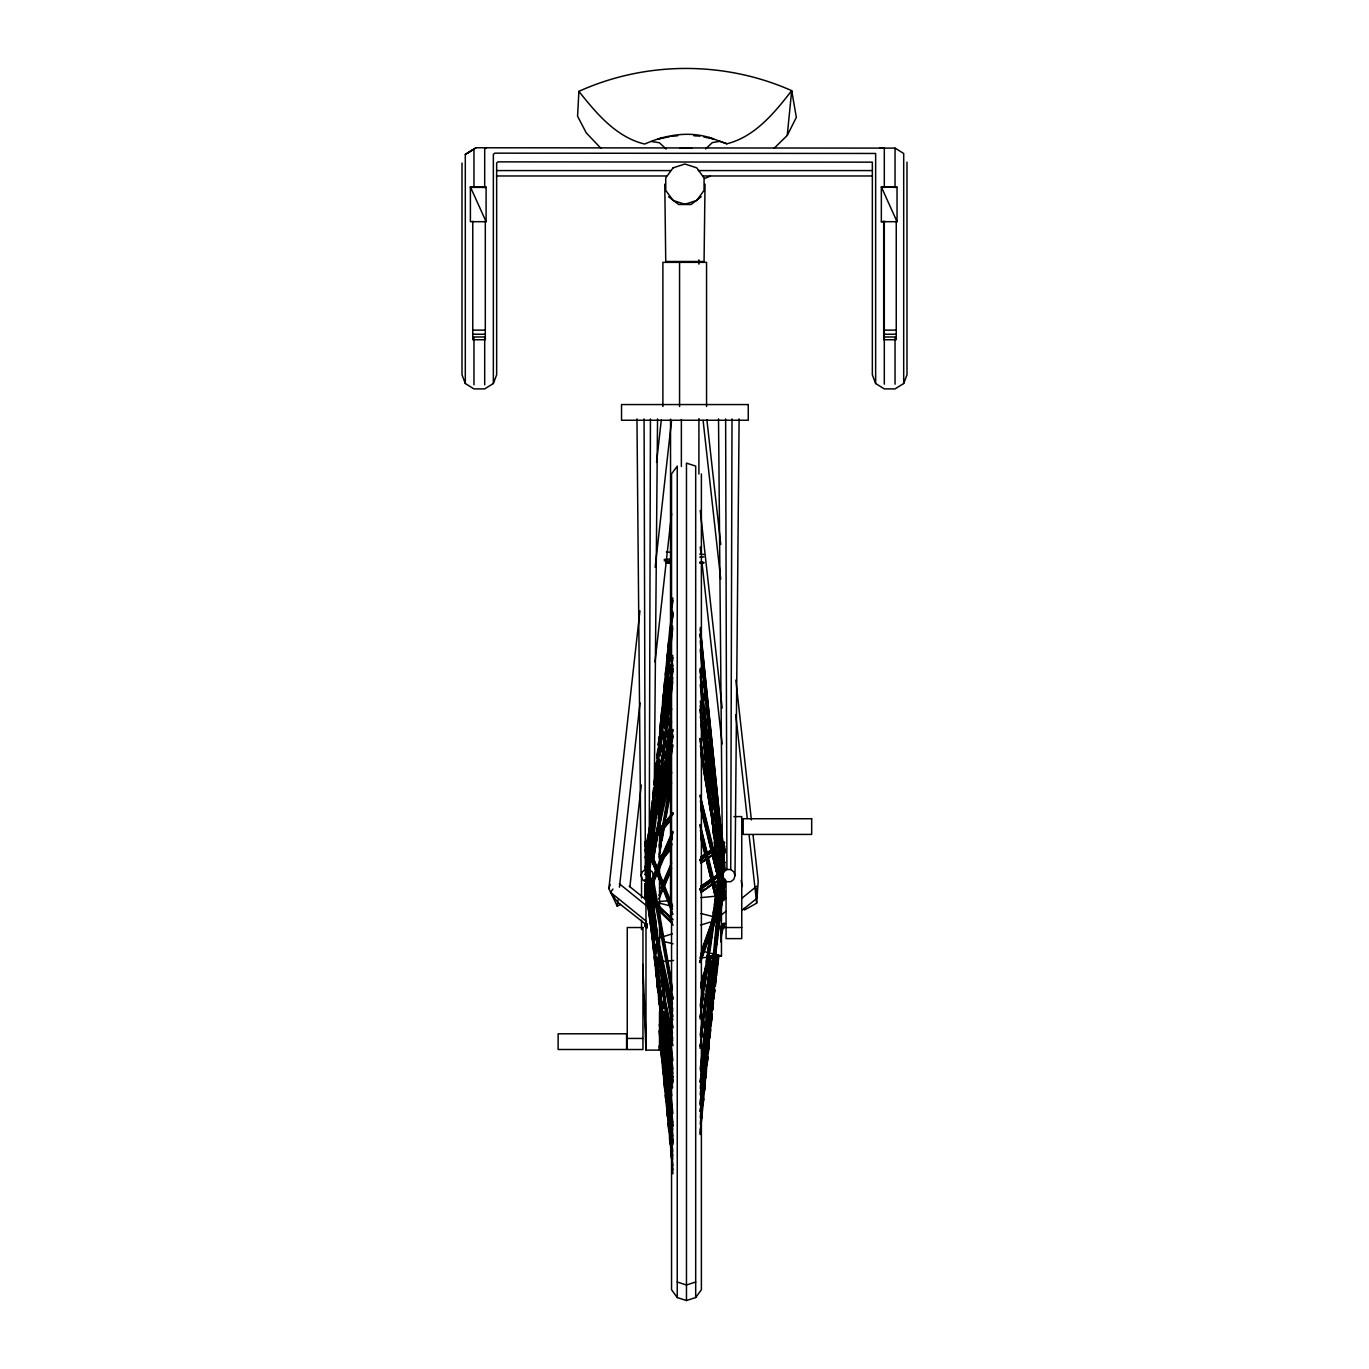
<?xml version="1.0" encoding="UTF-8"?>
<svg xmlns="http://www.w3.org/2000/svg" width="1369" height="1369" viewBox="0 0 1369 1369"><rect width="100%" height="100%" fill="white"/><g stroke="black" fill="none" stroke-linecap="round" stroke-linejoin="round"><path stroke-width="1.5" d="M698.909 474.05L698.909 418.572M649.282 833.772L650.446 418.948M726.905 881.722L730.738 881.722L733.818 879.394L734.999 875.63L733.818 871.865L730.738 869.52L732.004 418.948M654.314 784.471L657.548 418.931M734.999 875.63L739.106 418.931M705.035 184.165L704.06 261.496L665.745 261.496L664.769 184.165M774.135 148.263L787.243 135.445L796.347 117.375L791.693 90.662A240.568 218.732 0 0 0 578.899 91.347L577.564 116.177L586.24 132.861L600.957 148.331M744.034 908.417L744.548 909.94L756.663 903.181L758.204 881.294L753.018 834.714M646.51 868.168L646.921 863.907M647.332 859.664L656.658 763.936M657.291 757.553L657.907 751.17M658.523 744.787L659.139 738.404M659.567 734.143L672.829 597.996M648.838 859.92L651.73 830.127M652.979 817.361L658.575 759.915M659.191 753.532L659.824 747.149M660.44 740.766L661.056 734.383M661.894 725.878L662.305 721.617M669.766 645.021L670.177 640.778M671.015 632.256L671.426 628.012M672.247 619.49L672.881 613.107M700.243 1088.441L702.519 1065.15M702.93 1060.907L703.769 1052.436M704.385 1046.07L704.795 1041.843M705.634 1033.373L706.045 1029.129M709.364 995.229L709.844 990.66M710.614 982.514L711.281 975.823M711.64 971.922L717.236 914.732M717.647 910.488L719.94 887.18M713.608 958.608L714.019 954.381L713.42 958.608M700.141 1105.313L710.87 995.434M711.127 993.021L712.102 982.72M712.513 978.493L723.91 861.94L725.04 862.248L723.174 862.23M700.243 1117.72L703.769 1081.715L703.033 1087.961M704.385 1075.35L704.795 1071.123M705.634 1062.635L706.045 1058.408M711.64 1001.201L716.004 956.709M700.141 1134.593L710.87 1024.714M711.127 1022.301L711.897 1014.121M712.513 1007.772L717.698 954.792M723.91 891.219L723.499 895.446L723.91 891.219L725.04 891.527L723.174 891.51M787.243 135.445L791.693 90.662C774.649 112.6 754.935 136.866 726.836 143.779L719.906 141.315L712.342 142.581L705.6 148.93M646.63 874.877L645.124 874.62L646.852 857.61M647.28 853.349L648.136 844.861M648.564 840.6L649.642 829.973M650.07 825.712L650.925 817.207M651.353 812.964L652.431 802.337M652.859 798.076L653.715 789.571M654.142 785.327L655.015 776.822M655.648 770.439L656.521 761.934M656.949 757.69L657.804 749.185M658.232 744.924L659.088 736.419M659.738 730.036L660.594 721.531M661.022 717.288L661.877 708.783M662.528 702.4L663.383 693.895M664.033 687.512L664.684 681.146M665.317 674.763L665.967 668.38M666.823 659.875L667.473 653.509M668.106 647.126L668.756 640.743M669.612 632.238L670.04 627.995M670.913 619.49L671.546 613.107M672.196 606.724L672.846 600.341M647.4 859.664L657.086 763.988M661.398 721.463L661.826 717.219M662.699 708.714L663.332 702.331M664.205 693.826L664.632 689.565M665.283 683.199L665.916 676.816M666.566 670.434L667.439 661.929M667.867 657.685L668.722 649.18M669.15 644.919L671.101 625.787M671.734 619.404L672.607 610.899M653.715 804.715L654.142 800.454M654.998 791.949L655.648 785.566M656.504 777.062L656.966 772.527M657.804 764.313L658.249 759.795M659.088 751.547L659.533 747.063M657.822 779.166L659.755 760.052M660.183 755.808L671.101 647.503M658.472 802.063L658.9 797.819M661.894 768.095L662.322 763.851M710.87 981.864L711.298 977.637M712.582 964.923L712.154 969.166L712.633 964.957M713.232 958.574L713.865 952.208M714.943 941.632L715.371 937.389M716.244 928.918L716.672 924.674M719.033 901.384L719.461 897.14M712 972.332L712.65 965.984M713.506 957.513L713.933 953.269M714.806 944.815L715.234 940.571M716.312 929.979L716.74 925.752M700.209 1094.875L707.978 1018.639M709.262 1005.924L708.406 1014.395L709.193 1007.892M709.912 999.575L710.34 995.349M711.213 986.878L711.64 982.634M712.496 974.163L718.965 910.642M719.392 906.398L723.91 861.94M700.192 1103.859L700.774 1096.449M701.698 1089.022L702.331 1082.674M702.981 1076.325L703.563 1068.932L702.896 1075.332M704.265 1063.61L705.121 1055.14M705.771 1048.791L706.421 1042.425M707.054 1036.076L707.636 1028.701M708.355 1023.362L709.433 1012.786M709.861 1008.542L710.648 999.062M711.144 995.828L711.948 986.347M712.65 981.008L713.506 972.538M713.933 968.294L714.789 959.823M715.217 955.596L716.295 945.004M716.723 940.76L717.578 932.289M718.023 928.062L720.385 904.755M720.813 900.528L722.524 883.587M723.602 872.994L724.68 862.402M700.209 1124.154L707.978 1047.918M708.406 1043.674L709.056 1037.326L708.423 1043.52M709.912 1028.855L710.34 1024.628M712.719 1001.321L717.459 954.741M700.329 1129.973L700.774 1125.729M701.63 1117.258L702.057 1113.031M702.913 1104.561L703.563 1098.212M704.419 1089.741L704.847 1085.497M705.702 1077.027L706.353 1070.678M707.003 1064.329L707.636 1057.98M708.509 1049.51L709.142 1043.161M709.792 1036.795L710.443 1030.446M711.298 1021.976L711.948 1015.627M712.582 1009.278L713.232 1002.929L712.547 1009.655M713.882 996.581L714.515 990.215M723.756 899.176L724.629 890.706L723.106 890.415M700.192 1133.121L700.825 1126.773M701.698 1118.302L702.331 1111.953M702.981 1105.587L703.632 1099.239M704.265 1092.89L705.121 1084.419M705.771 1078.053L706.421 1071.705M707.054 1065.356L707.927 1056.885M708.355 1052.641L709.21 1044.171M709.861 1037.822L710.716 1029.351M711.144 1025.107L712 1016.637M712.65 1010.288L713.506 1001.817M713.933 997.573L714.789 989.102M715.217 984.876L716.09 976.405M716.723 970.039L717.578 961.568M720.813 929.808L721.241 925.564M724.03 898.03L724.458 893.803M656.726 778.91L657.394 772.544M658.078 766.178L658.746 759.812M659.636 751.324L660.08 747.08M660.525 742.837L661.415 734.349M661.86 730.105L662.75 721.617M663.195 717.373L664.085 708.885M664.752 702.537L665.197 698.293M666.087 689.805L666.754 683.439M667.422 677.073L668.089 670.707M668.756 664.341L669.201 660.098M670.091 651.61L670.536 647.366M660.679 750.298L661.124 746.037M662.014 737.549L662.682 731.183M663.349 724.817L664.016 718.451M664.684 712.085L665.351 705.719M666.018 699.354L666.686 692.988M667.353 686.622L668.243 678.117M668.688 673.873L669.578 665.385M670.228 659.019L670.896 652.654M662.014 766.828L662.459 762.584M650.138 825.404L651.045 816.899M651.49 812.656L652.397 804.151M653.081 797.768L653.766 791.385M654.45 785.002L655.135 778.636M655.819 772.253L672.846 612.764M653.68 806.358L654.365 799.992M655.049 793.626L655.734 787.243M656.418 780.878L657.325 772.39M657.77 768.129L672.761 627.96M668.534 682.447L668.979 678.185M669.663 671.82L670.348 665.437M620.499 904.344L617.299 906.278L618.018 899.912M619.438 887.198L640.025 702.879M655.169 567.279L671.494 421.087M629.894 886.787L641.274 785.036M655.015 662.066L671.597 513.666M650.121 819.723L652.243 800.591M652.722 796.347L653.663 787.842M654.125 783.598L655.067 775.094M655.546 770.85L656.487 762.345M656.949 758.101L657.89 749.596M658.369 745.352L659.071 738.969M659.79 732.586L660.491 726.22M661.193 719.837L661.894 713.471M662.374 709.21L663.315 700.723M664.016 694.34L664.735 687.957M665.437 681.591L665.899 677.347M666.617 670.964L667.319 664.581M668.021 658.215L668.722 651.832M669.441 645.466L670.143 639.083M670.844 632.718L671.563 626.335M672.265 619.952L672.966 613.586M650.309 825.456L651.011 819.09M651.712 812.724L652.431 806.341M656.213 772.373L672.487 625.821M656.35 777.352L656.812 773.109M657.753 764.604L658.455 758.238M659.173 751.872L659.636 747.628M660.577 739.14L661.056 734.896M661.997 726.409L662.459 722.165M663.178 715.782L663.879 709.416M664.581 703.05L665.283 696.684M666.001 690.318L666.703 683.952M667.405 677.587L668.106 671.221M668.825 664.838L669.527 658.472M670.228 652.106L670.707 647.862M670.605 672.093L671.084 667.85M617.299 906.278L608.863 888.584L639.939 610.831M656.555 462.414L661.295 420.009M700.175 1069.309L712.564 963.605M713.249 958.266L714.053 950.925M714.789 944.576L715.285 940.349M700.192 1082.297L714.567 959.447M715.234 954.398L723.91 880.404L725.04 879.805L723.174 878.179M704.385 1062.652L705.121 1056.303M705.617 1052.076L712.068 997.111M700.192 1111.577L714.498 990.027M715.234 983.678L716.055 976.029M716.552 971.785L718.468 956.195M720.693 937.166L721.925 926.608L720.83 935.061M672.778 668.756L647.417 878.059L657.069 802.08M672.419 675.225L672.932 670.998M649.693 871.608L651.216 858.945M651.73 854.718L658.403 799.855M659.944 787.209L672.761 681.711M658.181 818.542L662.801 780.484M664.324 767.804L671.512 708.612L670.896 712.992M661.227 805.93L666.344 763.731M667.884 751.068L671.477 721.531M702.109 1051.751L702.879 1045.386M703.649 1039.037L704.419 1032.688M704.932 1028.461L705.702 1022.113M706.472 1015.764L706.986 1011.537M707.756 1005.171L708.526 998.822M709.296 992.474L709.809 988.247M710.579 981.898L711.093 977.671M702.297 1052.111L703.067 1045.762M703.837 1039.43L704.351 1035.204M705.121 1028.872L705.634 1024.645M706.404 1018.296L707.174 1011.965M707.944 1005.616L708.475 1001.389M709.245 995.058L709.758 990.831M710.785 982.377L711.298 978.15M712.068 971.819L712.582 967.592M700.534 1071.397L713.163 967.78M715.234 950.873L716.004 944.524M716.774 938.193L717.544 931.844M718.058 927.617L723.91 880.404M712.599 977.996L713.369 971.648M713.882 967.421L714.652 961.089M715.422 954.758L716.192 948.409M716.706 944.182L717.476 937.851M717.989 933.624L719.016 925.17M719.529 920.943L720.299 914.612M720.813 910.385L722.627 895.583M723.397 889.251L724.68 878.693M700.209 1081.972L700.979 1075.623M701.493 1071.397L702.263 1065.048M703.033 1058.682L703.546 1054.455M704.316 1048.106L705.086 1041.758M705.6 1037.531L706.37 1031.182M707.14 1024.833L707.91 1018.468M709.707 1003.665L710.751 995.195M711.264 990.968L712.034 984.619M712.547 980.375L714.858 961.329M715.371 957.102L722.575 897.842M723.602 889.371L724.629 880.9M700.534 1100.676L701.048 1096.449M702.092 1087.996L713.163 997.06M715.234 980.153L715.747 975.926M716.774 967.455L717.544 961.124M700.209 1111.252L700.979 1104.903M701.493 1100.676L702.519 1092.205M704.316 1077.386L705.086 1071.037M705.6 1066.81L706.626 1058.34M707.14 1054.096L707.91 1047.747M709.707 1032.945L710.751 1024.474M711.264 1020.247L712.034 1013.881M713.831 999.079L714.652 990.369M715.371 986.382L715.936 979.81M716.654 975.789L718.759 956.555M720.761 941.923L722.627 924.862M646.716 876.006L644.765 889.782L647.383 890.603M647.246 871.796L654.947 810.499M655.477 806.273L660.525 766.127M661.056 761.9L661.86 755.568M662.391 751.341L663.195 744.993M663.725 740.766L664.786 732.312M665.317 728.103L666.104 721.754M666.635 717.527L667.439 711.196M667.969 706.969L668.774 700.62M669.304 696.393L670.091 690.062M670.622 685.835L671.426 679.486M671.957 675.259L672.744 668.928M657.616 797.853L672.795 677.535M663.366 755.688L663.897 751.461M664.684 745.13L665.214 740.92M666.018 734.588L666.549 730.379M667.353 724.047L667.884 719.82M668.671 713.506L669.201 709.279M670.006 702.947L670.81 696.633M658.147 814.435L659.995 799.633M663.982 767.941L664.513 763.714M665.317 757.365L665.847 753.138M666.635 746.807L667.439 740.475M667.969 736.248L668.774 729.899M669.304 725.673L670.091 719.341M658.677 818.696L663.999 776.463M665.608 763.799L671.186 719.478M664.684 774.409L665.214 770.199M668.945 740.663L669.475 736.454M648.153 839.488L647.297 845.837L648.239 839.471M650.138 824.668L648.718 835.261L650.309 824.651M662.014 735.803L662.579 731.576M663.144 727.333L672.761 655.392M654.125 806.427L654.964 800.112M655.529 795.902L658.9 770.644M661.432 751.684L662.271 745.369M663.126 739.055L663.965 732.74M664.53 728.53L672.949 665.368M663.144 756.612L663.708 752.385M664.564 746.037L665.129 741.81M665.984 735.461L666.549 731.217M667.387 724.868L668.243 718.52M668.808 714.293L669.663 707.944M656.932 814.658L658.061 806.238M663.126 768.334L663.674 764.124M664.53 757.81L665.368 751.495M665.933 747.286L666.771 740.954M667.336 736.744L668.175 730.43M669.013 724.115L669.578 719.906M670.416 713.591L670.981 709.382M646.305 850.115L646.887 845.888M647.486 841.644L649.539 826.842M669.475 683.045L670.057 678.819M670.947 672.487L671.529 668.243M672.419 661.912L673 657.668M656.487 780.193L657.069 775.966M662.374 737.857L663.246 731.508M663.845 727.264L672.658 663.76M662.374 767.136L662.955 762.892M663.537 758.666L664.427 752.317M665.317 745.968L665.899 741.724M666.771 735.375L667.37 731.149M668.243 724.8L669.133 718.434M669.715 714.207L670.605 707.859M700.192 1005.821L717.972 879.292M718.571 875.082L720.351 862.419M714.84 904.789L715.422 900.562M717.493 885.777L718.092 881.55M720.145 866.765L720.744 862.538L720.043 866.782M700.226 1016.585L723.91 847.428L725.04 848.523L723.448 858.312M700.278 1017.184L700.877 1012.957M701.749 1006.626L702.348 1002.416M702.947 998.189L703.529 993.98M704.419 987.648L705.018 983.438M705.617 979.211L706.199 975.002M707.088 968.67L707.687 964.461M708.577 958.129L709.159 953.902M709.758 949.692L710.357 945.466M711.247 939.151L711.829 934.924M712.428 930.715L713.027 926.488M716.569 901.178L717.168 896.969M700.192 1035.101L710.562 961.295L705.6 975.241M700.226 1045.865L712.068 961.278M700.278 1046.446L701.168 1040.132M701.749 1035.905L702.348 1031.696M702.947 1027.469L703.837 1021.154M704.419 1016.927L705.018 1012.718M705.908 1006.386L706.507 1002.159M701.921 991.498L702.845 985.15M703.461 980.923L704.368 974.591M704.984 970.364L705.6 966.138M706.216 961.911L707.14 955.562M707.756 951.335L708.372 947.108M711.743 923.853L712.667 917.521M713.283 913.294L713.899 909.067M714.515 904.841L715.422 898.492M716.038 894.265L716.654 890.038M717.27 885.811L718.195 879.463M703.82 982.891L704.436 978.681M706.592 963.93L707.208 959.703M709.364 944.952L709.981 940.743M713.352 917.555L713.968 913.328M711.093 938.894L711.709 934.685M716.637 900.956L717.253 896.746M700.107 1018.947L701.031 1012.615M701.647 1008.388L703.803 993.586M704.402 989.359L706.558 974.557M707.174 970.33L709.33 955.545M709.929 951.318L720.077 881.568M720.693 877.341L722.524 864.643M702.229 1018.656L702.845 1014.429M703.461 1010.202L704.368 1003.871M704.984 999.644L705.6 995.417M706.216 991.19L707.14 984.841M707.756 980.615L708.372 976.388M702.297 1022.711L702.913 1018.502M703.82 1012.17L704.436 1007.96M705.052 1003.734L705.668 999.524M706.592 993.209L707.208 988.983M709.364 974.232L709.981 970.022M705.565 1006.112L706.182 1001.903M700.107 1048.226L701.031 1041.895M701.647 1037.668L702.571 1031.319M703.187 1027.092L703.803 1022.865M704.71 1016.534L705.326 1012.29M723.448 887.591L724.612 880.746M700.517 1007.841L711.897 929.739M712.513 925.512L721.138 866.423M721.754 862.196L723.91 847.428M700.517 1037.12L711.589 961.124M653.543 857.319L654.262 853.109M654.981 848.917L655.7 844.707M660.388 817.379L661.107 813.169M652.328 856.309L671.477 745.095M653.475 858.791L672.966 745.044M659.191 845.717L661.723 831.034M662.442 826.825L670.382 780.655M659.242 854.359L663.948 826.979M664.667 822.769L671.529 782.743M653.817 857.268L657.171 838.307M657.924 834.097L671.409 758.289M659.054 857.062L661.295 844.433M662.048 840.224L664.29 827.578M666.173 817.053L669.903 795.988M657.171 829.631L657.924 825.439M661.295 806.563L662.031 802.354M652.209 858.363L672.487 744.873M661.295 835.826L662.031 831.633M665.402 812.758L666.155 808.566M659.345 847.702L662.716 828.793M663.469 824.583L671.358 780.45M700.757 863.309L724.68 846.915L723.927 843.646L722.421 844.194M672.47 831.548L645.124 894.214L644.765 896.045L645.877 897.414L647.383 896.917M645.124 923.476L644.765 925.324L645.877 926.693L647.383 926.197M672.983 730.276L647.691 842.585L655.067 811.526M651.541 831.976L653.886 821.622M656.213 811.287L673.069 736.813M665.009 794.91L670.639 769.96M659.037 828.159L671.666 772.304M646.63 841.644L672.846 729.42M658.78 818.97L660.714 810.653M725.04 882.68L723.191 884.836M656.042 807.385L673.069 734.845M660.765 787.62L662.22 781.425M668.534 754.559L670.468 746.276M660.423 818.012L671.118 772.424M647.759 842.756L646.698 841.422L645.175 841.935L644.748 843.783L666.309 895.805M700.312 962.629L724.629 895.463L723.996 892.263M722.045 897.585L723.106 898.817L724.629 898.286L723.996 895.309M722.096 923.972L723.106 928.096L724.629 927.566L723.996 924.588M645.347 881.722L642.249 879.394L641.068 875.63L642.249 871.865L645.347 869.52L644.08 418.948M608.863 888.584L610.198 884.648M703.563 946.646L712.667 920.584L700.706 954.518M710.477 927.84L712.582 921.799M700.107 960.73L721.874 898.304M700.004 962.013L709.108 935.951M714.002 921.902L716.107 915.895M702.177 979.93L705.668 969.902L700.706 983.798M700.808 987.99L704.316 977.928M707.123 969.868L712.051 955.767M715.457 912.593L719.666 900.614M700.038 962.065L707.773 940.109M721.805 900.186L725.04 892.947L723.174 890.5M708.44 961.842L710.545 955.853M721.805 929.465L723.91 923.476M701.732 949.761L712.445 920.139M701.732 979.04L706.01 967.199M706.028 976.097L711.041 962.27M721.052 934.616L723.91 926.71M699.901 958.351L719.615 904.276M700.62 985.629L704.282 975.618M707.191 967.609L711.572 955.579M709.279 933.726L715.833 915.775M723.208 895.086L724.68 891.099M462.003 162.997L462.003 374.798L465.306 383.508L473.965 388.899L484.694 388.899L493.353 383.508L496.656 374.798L496.656 162.997L497.957 161.867L872.344 162.158L872.344 374.798L875.647 383.508L884.306 388.899L895.035 388.899L903.694 383.508L906.997 374.798L906.997 162.158M647.759 849.533L645.175 849.31L645.809 851.159M653.201 878.145L672.932 831.394M673.086 832.78L645.877 897.414L672.453 837.041M663.879 882.098L671.289 864.575M659.071 895.36L670.605 867.946M649.847 891.116L672.111 838.821M658.917 899.091L663.041 889.405M664.701 885.538L670.468 871.967M660.508 888.241L671.614 862.778M659.601 895.531L671.597 868.271M722.045 888.002L725.074 887.18L723.996 886.701L723.516 882.457L723.996 886.701M645.175 893.632L645.826 895.086M673.035 925.204L670.861 921.286M647.195 925.444L617.693 902.291L610.591 892.348L612.953 889.046M677.244 1297.555L677.244 466.11L671.546 473.948L671.546 1289.718L677.244 1297.555L686.468 1300.55L695.692 1297.555L701.39 1289.718L701.39 473.948M647.332 894.659L645.826 894.214L644.748 895.651L648.204 900.443M647.332 923.938L645.826 923.493L644.748 924.931L645.193 926.796L646.698 927.241M722.028 843.15L723.106 841.73L724.612 842.209L723.979 845.512M654.16 837.161L673.12 814.093M659.584 859.852L663.64 854.906M666.344 851.604L671.768 845.015M653.372 840.48L670.93 819.295M661.484 859.972L669.578 850.2M654.023 835.158L656.726 831.924M659.43 828.707L672.966 812.587M659.43 857.987L663.486 853.144M668.911 846.709L671.614 843.475M645.894 844.827L644.765 846.145L646.63 848.626M653.407 840.686L671.032 820.031M661.535 860.434L671.032 849.31M722.028 852.476L723.106 851.227L720.676 836.476M723.979 854.205L725.057 852.955L719.255 820.082M723.91 896.849L725.04 895.531L723.653 889.696M723.91 926.129L724.663 923.1M654.057 835.398L656.761 832.249M659.482 829.118L673.086 813.408M659.482 858.397L663.571 853.674M667.644 848.968L671.717 844.262M652.483 939.391L644.731 884.323L647.332 883.364M644.731 884.323L645.826 883.21L646.425 887.42M645.826 894.094L645.193 896.763M645.826 923.373L644.748 924.451L646.698 926.556M722.49 900.922L725.741 898.269M720.984 915.279L725.861 911.326M742.084 898.098L756.698 886.205M720.556 927.566L725.484 923.613M741.912 910.385L756.698 898.492L756.698 888.259M701.202 196.742L691.123 204.494L678.682 204.494L668.602 196.742M486.389 147.766L484.694 149.067L484.694 187.365M723.807 871.865L726.905 869.52L730.738 869.52M645.894 885.692L645.124 887.848M699.799 860.776L722.199 844.878M713.848 851.142L717.305 848.694M699.799 890.055L718.742 876.605M700.757 857.336L717.955 845.34M700.842 863.052L718.023 851.056M700.757 886.616L716.227 875.818M700.842 892.331L716.312 881.533M700.894 856.96L717.972 845.255M700.894 886.239L716.261 875.698M700.757 892.588L717.835 880.883M700.004 859.492L717.253 847.719M700.004 888.772L717.253 876.999M699.918 859.732L722.199 844.81M699.918 889.011L718.776 876.382M723.91 887.129L725.04 886.359L724.184 881.328M700.671 857.987L709.228 852.357M700.962 862.111L711.213 855.334M714.635 853.092L718.058 850.833M704.094 885.007L709.228 881.636M700.962 891.373L704.385 889.131M707.79 886.872L716.346 881.242M465.306 383.508L465.306 154.389L476.036 147.766L895.035 148.109L903.694 153.465L903.694 383.508M467.668 153.157L476.036 147.766M465.306 154.389L473.965 149.067L473.965 187.365M645.877 886.633L644.748 887.198L645.415 893.563L644.748 887.198L645.894 886.633M722.045 870.205L723.123 869.691L718.862 827.15M718.708 827.201L723.123 869.691L722.028 870.205L723.996 870.462L725.074 869.965L700.261 629.364M722.045 899.484L723.123 898.971L722.028 899.484M723.534 866.218L723.996 870.462L725.074 869.965M704.556 178.518L710.408 176.105M578.899 91.347C596.251 113.268 616.375 137.379 644.696 144.036C666.207 134.504 691.14 130.414 713.66 139.022L703.803 136.968M723.191 847.462L724.68 846.915M662.613 137.516L657.822 139.21L669.646 136.66M645.124 894.214L646.613 893.717M695.692 1282L686.468 1284.995L677.244 1282M658.711 938.056L672.247 933.863M700.791 925.05L715.833 920.396M645.809 895.48L644.731 895.754L645.603 900.083M723.106 895.839L724.629 895.463M723.191 850.098L724.68 849.858M647.315 865.995L644.731 866.474L646.681 866.355L650.977 908.811L646.681 866.355M659.105 901.589L669.732 900.58M700.962 897.602L715.32 896.233M663.178 961.466L673.582 960.473M700.654 957.889L721.463 955.904L721.463 904.019M671.614 136.233L677.655 135.788M664.239 559.459L670.502 559.048M699.747 557.149L703.923 556.875M881.345 221.692L897.037 221.692L897.037 186.937L881.345 186.937L881.345 221.692L885.281 221.47M666.327 562.522L670.502 562.351M496.759 170.577L670.707 170.577M698.378 170.577L872.07 170.577M496.451 175.968L666.446 175.968M702.639 175.968L872.515 175.968M470.406 187.382L486.098 187.382L470.406 186.937L470.406 221.692L486.098 221.692L486.098 186.937L470.406 186.937L486.098 221.692M472.767 330.117L485.311 330.117M883.707 330.117L896.25 330.117M472.767 334.241L485.311 334.241M883.707 334.241L896.25 334.241M472.767 336.979L485.311 336.979M883.707 336.979L896.25 336.979M666.327 563.121L670.502 563.121M699.747 563.121L703.923 563.121M733.921 816.608L741.758 816.608L741.758 938.621L726.066 938.621L726.066 880.609M726.066 927.532L741.758 927.532M627.259 1038.438L642.951 1038.438M643.67 994.561L645.98 1050.091L659.516 1050.091L659.516 1011.674M723.979 890.962L724.629 890.706M723.174 885.538L724.663 885.572M897.037 187.382L881.345 186.937L897.037 221.692M664.239 560.76L670.502 561.016M699.747 562.197L703.923 562.351M666.327 551.998L670.502 552.272M699.747 554.171L703.923 554.428M693.809 135.736L699.867 136.147M879.908 147.766L884.306 148.109L884.306 187.519M724.612 851.467L723.106 851.227L720.933 838.615L721.223 842.808M651.73 141.537L659.396 142.752L666.224 149.05M647.383 874.808L645.124 874.62M645.894 845.203L647.383 845.529M647.332 883.227L645.175 883.655M658.968 903.027L669.253 905.611M700.962 913.534L713.266 916.614M664.94 941.769L673.018 943.789M705.326 951.866L721.463 955.904M723.174 893.409L724.663 893.82M645.193 897.516L646.698 897.961M708.971 137.362L726.836 143.779M647.383 856.96L644.765 857.216L646.63 859.116M644.731 879.737L645.809 880.421M649.163 869.52L652.26 871.865L653.441 875.63M629.192 886.205L647.332 900.751M619.318 883.741L647.126 906.21M610.591 892.348L646.51 921.423M646.613 888.549L647.742 889.491M654.262 905.063L672.401 922.107M653.407 901.418L671.597 918.702M658.797 910.659L672.419 923.801M653.407 900.58L673.12 919.814M654.262 905.457L672.419 923.476M653.116 901.538L663.332 911.771M645.877 891.441L645.124 888.584L646.527 894.813M645.141 887.694L645.569 891.938M645.175 841.935L672.47 909.238M667.884 899.707L671.837 909.461M672.641 906.107L646.698 841.422L672.162 907.099M645.809 845.118L672.915 914.406M653.389 860.28L655.665 866.166M700.312 800.985L724.629 898.286M700.312 830.264L716.346 894.436M723.585 923.425L724.629 927.566M700.158 795.149L713.437 848.592M714.464 852.699L718.537 869.144M700.654 808.36L711.367 851.535M712.393 855.642L718.52 880.301M719.546 884.425L723.106 898.817L719.632 884.271M700.158 824.429L707.311 853.195M708.338 857.319L713.437 877.871M714.464 881.978L715.474 886.085M700.654 837.64L704.744 854.085M705.754 858.192L715.457 897.26M700.038 795.902L718.999 874.603M721.001 882.885L722.49 889.097M701.955 811.526L706.952 832.232M707.944 836.373L711.435 850.868M712.941 857.08L716.432 871.591M700.038 825.165L707.02 854.17M708.526 860.382L715.012 887.3M706.438 859.441L711.435 880.147M713.437 888.43L715.422 896.712M701.784 804.082L703.238 810.482M707.26 826.927L712.222 847.702M713.728 853.931L715.713 862.248M708.201 836.202L709.672 842.363M713.129 856.754L715.097 864.986M700.723 805.331L718.639 880.113M700.295 827.133L703.272 839.591M700.723 834.611L715.148 894.847M722.113 923.938L723.106 928.096M651.25 908.64L653.561 918.975M672.521 1003.699L657.719 937.577L658.198 941.769M647.469 898.971L672.727 1011.315M666.053 1004.059L672.521 1032.979M668.055 1019.785L672.727 1040.594M651.114 908.845L655.169 927.634M656.966 935.985L672.727 1009.056M651.747 918.513L653.561 926.83M654.45 930.988L656.264 939.322M657.171 943.481L672.966 1016.363M665.967 1007.019L672.727 1038.335M671.614 1039.396L672.966 1045.642M652.791 881.807L672.453 988.555M666.292 984.345L667.062 988.538M667.832 992.713L672.846 1019.922M652.072 885.811L655.152 902.616M655.922 906.826L672.881 999.284M662.476 971.819L672.504 1026.459M653.715 881.123L670.81 977.432M652.568 881.893L671.837 990.985M668.192 971.323L668.945 975.532M670.793 986.039L671.546 990.249M672.282 994.442L673.035 998.651M663.315 972.007L664.051 976.217M664.786 980.409L673.035 1027.931M704.231 732.227L700.312 709.21L706.524 747.149M700.158 711.914L722.883 844.451M700.671 723.756L712.462 792.788M716.757 817.892L718.537 828.365M700.312 738.49L701.014 742.665M701.732 746.858L702.451 751.033M700.158 741.194L713.865 821.143M714.584 825.336L715.303 829.546M716.74 837.965L717.476 842.175M700.671 753.036L712.462 822.067M707.225 751.359L707.927 755.568M708.612 759.778L711.743 778.721M712.445 782.931L713.146 787.141M713.831 791.35L714.532 795.56M715.234 799.77L715.919 803.979M716.62 808.189L717.305 812.399L716.706 808.069M718.006 816.608L718.708 820.818M719.392 825.028L720.094 829.238M702.297 731.867L702.981 736.077L702.417 731.867M703.683 740.287L704.385 744.496M705.069 748.706L705.771 752.916M706.472 757.125L707.157 761.335M707.859 765.545L712.736 795.013M700.278 738.524L703.752 759.573M704.436 763.782L705.138 767.992M705.839 772.219L706.524 776.428M707.225 780.638L707.927 784.848M708.612 789.057L712.102 810.106M702.297 761.147L702.981 765.357M703.683 769.566L712.736 824.292M700.192 709.741L700.877 713.933M701.561 718.126L702.263 722.302M702.947 726.494L703.632 730.687M700.295 716.363L712.787 792.275M715.2 807.043L718.674 828.142M703.118 735.752L702.434 731.559L702.947 735.906M703.803 739.944L704.505 744.12M705.189 748.313L705.874 752.505M706.558 756.681L707.26 760.873M700.192 739.02L700.877 743.213M701.561 747.406L702.263 751.581M702.947 755.774L703.632 759.966M700.295 745.626L712.787 821.554M702.434 760.839L703.118 765.031M703.803 769.207L704.505 773.399M705.189 777.592L705.874 781.767M706.558 785.96L707.26 790.153M708.971 800.625L709.672 804.801M710.357 808.993L711.041 813.186M711.743 817.361L712.428 821.554M653.834 936.242L654.433 940.452M656.213 953.064L655.015 944.661L655.819 953.098L654.998 946.886M656.812 957.273L657.702 963.588M661.569 990.934L662.168 995.143M663.058 1001.458L663.965 1007.772M664.547 1011.982L668.722 1041.433M669.321 1045.642L669.92 1049.835M645.175 885.589L650.84 925.666M651.73 931.998L652.328 936.208M661.86 1003.699L662.459 1007.926M672.898 1081.75L663.349 1014.258L664.187 1022.746M646.356 923.305L646.955 927.532M669.15 1058.015L669.749 1062.241M670.348 1066.485L672.727 1083.427M646.219 924.195L646.818 928.422M646.972 891.647L645.826 883.21L646.955 891.647M653.561 936.345L654.142 940.554M656.418 957.427L657.291 963.742M659.293 978.493L659.875 982.72M661.005 991.139L661.586 995.366M663.315 1008.012L662.442 1001.68L663.109 1008.012M663.879 1012.221L672.761 1077.574M649.762 882.868L649.231 878.641L649.608 882.868M650.549 889.217L651.062 893.444M651.849 899.792L652.38 904.019M647.212 853.075L646.681 848.848L648.204 861.546M647.742 857.319L648.256 861.546M658.215 941.992L649.043 867.895L657.274 937.731M659.79 954.706L672.898 1060.547M645.175 849.31L672.966 1073.296M668.962 1058.066L669.492 1062.31M670.006 1066.537L672.624 1087.705M667.456 1058.203L667.986 1062.43M668.774 1068.761L669.304 1072.988M670.091 1079.32L671.135 1087.773M649.608 869.76L650.361 876.109M651.37 884.579L651.866 888.806M652.38 893.05L653.133 899.399M653.646 903.643L654.399 909.991M655.152 916.34L655.922 922.706M656.418 926.933L657.188 933.299M661.98 973.53L662.493 977.774M663.246 984.123L663.76 988.367M664.769 996.837L665.266 1001.064M666.036 1007.413L666.532 1011.657M667.285 1018.006L668.055 1024.371M668.808 1030.72L669.321 1034.947M670.074 1041.313L670.57 1045.54M658.54 948.306L672.915 1068.915M647.828 868.066L648.341 872.293M650.361 889.2L650.874 893.427M651.627 899.775L652.38 906.107M653.15 912.456L653.646 916.682M654.416 923.031L655.169 929.363M655.922 935.711L656.436 939.938M657.188 946.287L657.702 950.514M658.455 956.845L659.208 963.194M659.978 969.543L660.474 973.77M661.244 980.101L661.997 986.45M662.51 990.677L663.263 997.026M663.76 1001.252L664.53 1007.584M665.026 1011.811L666.036 1020.281M666.549 1024.508L667.302 1030.84M667.815 1035.067L670.091 1054.096M670.588 1058.323L672.863 1077.352M668.123 1057.997L668.62 1062.224M669.133 1066.468L671.649 1087.619M700.312 671.871L724.629 888.07M716.586 820.955L717.065 825.199M718.023 833.687L718.503 837.914M702.434 701.133L702.913 705.377M703.871 713.848L704.351 718.092M705.292 726.563L705.771 730.806M700.312 701.15L702.708 722.336M703.17 726.58L703.649 730.824M706.507 756.253L706.986 760.497M707.465 764.741L712.479 809.25M712.941 813.477L716.757 847.394M717.236 851.638L718.913 866.474M716.586 850.235L717.065 854.478M703.871 743.127L704.351 747.371M705.292 755.842L705.771 760.086M706.866 419.598L720.761 544.554M735.82 680.102L751.376 819.877M703.084 420.351L720.71 579.173M735.752 714.704L747.269 818.474M749.151 835.415L756.663 903.181M700.243 510.432L722.165 708.064M741.245 880.181L741.964 886.564M700.261 547.035L700.962 553.401M701.903 561.872L722.13 744M700.363 669.099L700.842 673.343M701.801 681.83L702.28 686.074M700.243 684.74L709.056 763.269M711.914 788.732L723.123 888.481L712.342 788.749M702.04 713.232L702.519 717.476M702.16 730.995L709.056 792.548M711.914 818.012L715.251 847.719M715.73 851.963L717.39 866.834M654.998 950.308L655.46 954.552M656.384 963.023L656.863 967.267M657.548 973.633L672.915 1113.51M651.952 930.698L652.414 934.941M647.674 897.722L648.153 901.966M648.838 908.314L653.732 952.773M654.194 957.017L655.118 965.487M655.597 969.714L672.795 1126.379M659.875 1024.098L670.125 1117.361M670.588 1121.605L671.512 1130.075M672.213 1136.441L672.915 1142.79M659.071 1030.754L672.795 1155.658M700.312 668.277L700.928 674.78M701.698 680.992L702.314 687.512M703.067 693.724L703.769 700.072M704.453 706.438L705.138 712.804M705.839 719.17L706.524 725.536M706.986 729.763L707.893 738.25M708.355 742.494L709.056 748.86M709.741 755.226L710.425 761.575M711.127 767.941L711.812 774.306M712.496 780.672L713.181 787.021M713.882 793.387L714.567 799.753M715.251 806.119L715.953 812.484M716.637 818.833L717.322 825.199M718.023 831.565L718.708 837.931M720.779 857.011L721.241 861.255M700.192 676.269L709.587 763.269M710.049 767.53L710.511 771.774M702.485 702.383L702.947 706.626M703.632 712.992L704.333 719.358M705.018 725.741L705.702 732.107L704.949 725.912M712.599 795.817L711.914 789.434L712.53 795.902M713.283 802.183L713.985 808.549M714.669 814.914L715.354 821.297M715.816 825.541L716.74 834.029M718.571 851.022L719.495 859.51M719.957 863.753L720.419 868.014L719.889 863.753M702.417 702.588L702.879 706.832M703.563 713.181L704.248 719.546M713.215 802.251L713.916 808.617M714.361 812.861L715.285 821.349M715.747 825.593L716.672 834.063M718.503 851.039L719.427 859.51M703.221 725.296L703.683 729.54M710.203 788.732L710.665 792.976M715.491 837.52L715.953 841.764M716.86 850.235L717.322 854.478M700.192 705.548L701.116 714.036M701.578 718.28L702.023 722.524M704.778 747.987L709.587 792.548M710.049 796.792L710.511 801.036M712.342 818.029L715.559 847.736M716.004 851.98L717.613 866.834M703.871 744.394L704.333 748.638M705.24 757.143L705.702 761.386M711.914 818.713L712.599 825.096M713.061 829.34L713.985 837.828M715.131 848.438L714.43 842.072L715.063 848.506M703.803 744.582L704.248 748.826M711.846 818.816L712.53 825.165M712.992 829.409L713.916 837.896M654.998 947.297L655.683 953.663M656.35 960.028L657.034 966.394M657.702 972.743L658.592 981.231M659.276 987.597L659.944 993.962M660.611 1000.311L661.295 1006.677M661.963 1013.043L662.63 1019.409M663.315 1025.775L663.982 1032.123M664.649 1038.489L665.334 1044.855M666.001 1051.221L666.686 1057.587M667.353 1063.935L668.021 1070.301M668.705 1076.667L669.373 1083.033M670.04 1089.399L670.724 1095.748M649.248 907.407L649.693 911.634M650.6 920.105L651.045 924.349M651.712 930.698L652.38 937.063M653.287 945.534L653.732 949.761M654.639 958.249L655.084 962.475M655.973 970.946L656.418 975.19M657.325 983.661L657.77 987.905M658.66 996.375L659.122 1000.619M660.012 1009.09L660.457 1013.317M661.141 1019.683L661.809 1026.031M662.476 1032.38L663.383 1040.868M664.051 1047.217L664.718 1053.565M665.402 1059.931L666.07 1066.28M666.515 1070.524L667.422 1078.994M668.089 1085.343L668.756 1091.709M669.441 1098.058L670.108 1104.407M670.553 1108.65L671.46 1117.121M671.905 1121.365L672.795 1129.836M661.364 1051.067L661.809 1055.311M662.699 1063.781L663.383 1070.147M663.828 1074.374L664.718 1082.845M665.18 1087.089L666.07 1095.559M666.737 1101.908L667.422 1108.274M668.089 1114.623L668.756 1120.989M669.219 1125.215L670.108 1133.686M670.553 1137.93L671.46 1146.401M672.128 1152.766L672.795 1159.115M724.629 869.572L700.175 634.36L714.738 774.614M720.676 838.581L721.121 842.842M700.209 649.454L716.278 803.825M723.534 888.224L724.68 899.519L723.568 888.892M661.33 991.019L661.775 995.263M663.554 1012.256L671.529 1088.663M657.565 962.236L671.649 1095.799M657.137 973.633L672.795 1122.015M659.362 1024.115L672.795 1151.295M659.071 1045.899L659.516 1050.091M715.388 780.997L716.055 787.363M716.723 793.746L717.596 802.234M718.041 806.495L718.93 814.983M719.375 819.244L720.248 827.732M720.693 831.993L721.138 836.237M701.612 668.072L702.485 676.577M703.153 682.96L703.58 687.204M704.453 695.692L704.898 699.953M725.074 899.245L723.739 886.239L725.057 899.005M704.676 727.11L705.121 731.354M700.329 627.481L721.583 835.723M701.63 669.509L702.057 673.77M702.93 682.258L703.358 686.519M660.953 990.934L661.381 995.177M662.031 1001.543L662.682 1007.909M664.615 1026.99L665.266 1033.355M666.121 1041.843L666.771 1048.209M667.422 1054.575L668.055 1060.941M668.705 1067.29L669.355 1073.655M670.211 1082.143L670.861 1088.509M657.137 962.339L662.938 1019.631M663.366 1023.875L664.239 1032.363M664.667 1036.607L665.522 1045.095M665.95 1049.339L666.806 1057.826M667.456 1064.192L668.106 1070.558M668.739 1076.924L669.167 1081.168M670.04 1089.656L670.673 1096.021M651.849 917.298L658.284 980.991M659.139 989.496L659.567 993.74M672.47 1121.125L672.898 1125.369M645.175 866.56L656.35 976.97M656.778 981.214L657.856 991.841M658.506 998.206L659.139 1004.572M659.79 1010.955L672.898 1140.48M660.868 1050.844L672.898 1169.759M700.278 633.556L701.133 642.061M701.544 646.322L702.263 653.458M702.896 659.841L703.752 668.346M704.316 673.959L705.035 681.112M705.651 687.495L706.455 695.23M707.088 701.595L707.79 708.783M708.372 714.361L709.074 721.549M709.861 729.232L710.357 734.297M711.127 741.998L711.846 749.202M712.479 755.585L713.129 761.968M713.899 769.635L714.55 776.018M715.251 783.239L715.833 788.766M716.672 797.271L717.168 802.388M717.938 810.037L718.451 815.154M719.307 823.659L719.735 827.92M723.551 866.218L723.996 870.462M700.243 640.88L717.373 812.262M702.177 667.815L703.033 676.32M703.683 682.703L704.162 687.734M704.949 695.469L705.446 700.483M706.284 708.988L706.712 713.249M700.243 670.16L700.671 674.421M701.527 682.926L701.938 687.17M654.16 936.105L654.57 940.349M656.436 959.464L657.274 967.969M657.89 974.334L658.506 980.7M659.139 987.083L659.755 993.449M660.577 1001.954L661.005 1006.198M661.826 1014.703L662.237 1018.947M651.644 917.35L657.428 976.833M662.801 1032.072L663.212 1036.316M664.256 1046.943L664.667 1051.187M665.488 1059.692L666.104 1066.057M666.532 1070.318L667.353 1078.806M667.969 1085.189L668.791 1093.677M669.219 1097.938L672.932 1136.167M647.879 887.437L648.29 891.698M650.583 915.057L650.994 919.318M651.815 927.806L652.243 932.067M653.27 942.676L653.68 946.937M654.519 955.425L655.135 961.808M655.973 970.296L656.384 974.557M657.206 983.045L657.839 989.428M658.66 997.933L659.071 1002.176M659.909 1010.664L660.525 1017.047M661.364 1025.552L661.98 1031.918M662.596 1038.301L663.229 1044.667M663.845 1051.033L664.667 1059.538M665.3 1065.921L665.916 1072.286M666.532 1078.669L667.37 1087.157M667.986 1093.54L668.825 1102.028M669.236 1106.289L670.057 1114.777M670.69 1121.16L671.512 1129.647M672.128 1136.03L672.966 1144.518M664.256 1076.222L664.667 1080.466M665.283 1086.849L666.104 1095.337M666.737 1101.72L667.353 1108.086M667.969 1114.469L668.585 1120.835M668.996 1125.078L672.932 1165.447M661.141 1052.693L661.98 1061.197M662.596 1067.563L663.229 1073.946M664.051 1082.451L664.667 1088.817M665.3 1095.2L665.916 1101.566M666.737 1110.071L667.37 1116.437M667.986 1122.82L668.825 1131.307M669.441 1137.69L670.057 1144.056M670.69 1150.439L671.512 1158.927M672.128 1165.31L672.966 1173.798M642.763 964.443L645.98 1036.555M718.52 418.931L722.302 841.747M636.961 418.931L641.068 875.63M725.638 418.948L726.905 869.52M896.25 221.248L896.25 339.734L883.707 339.734L883.707 221.248M895.035 148.109L895.035 187.519M895.035 338.006L895.035 384.193M884.306 221.692L884.306 384.193M875.647 383.508L875.647 153.465L494.757 153.157L493.353 154.389L493.353 383.508M706.558 406.507L706.558 262.352L662.887 262.352L662.887 406.507M698.909 259.87L698.909 264.149M695.692 1297.555L695.692 466.11L686.468 463.116L686.468 1300.55M681.368 419.462L681.368 466.504M679.572 262.352L679.572 406.507M670.536 419.171L670.536 620.208M670.536 652.294L670.536 660.851M670.536 665.129L670.536 672.282M670.536 697.215L670.536 740.526M670.536 759.23L670.536 836.51M670.536 840.515L670.536 902.53M670.536 906.808L670.536 921.782M659.516 822.547L659.516 826.654M659.516 830.778L659.516 862.727M659.516 866.457L659.516 874.825M659.516 878.881L659.516 907.715M659.516 911.925L659.516 918.308M659.516 926.779L659.516 947.998M645.98 897.14L645.98 1050.091M641.531 876.023L641.531 897.978M641.531 920.156L641.531 929.602M485.311 221.248L485.311 339.734L472.767 339.734L472.767 221.248M484.694 338.006L484.694 384.809M473.965 338.006L473.965 384.809M680.085 148.331A38.366 34.875 0 0 1 691.756 148.297M656.915 806.221L656.504 810.482L656.983 806.29M646.904 882.286L645.894 890.74L646.955 882.303M673.069 167.857L665.745 177.936L665.745 190.377L673.069 200.456L684.894 204.289L696.735 200.456L704.06 190.377L704.06 177.936L696.735 167.857L684.894 164.006L673.069 167.857M748.261 404.557L621.526 404.557L621.526 420.249L748.261 420.249L748.261 404.557M811.68 818.73L743.196 818.73L743.196 834.423L811.68 834.423L811.68 818.73M642.951 927.532L627.259 927.532L627.259 1049.527L642.951 1049.527L642.951 927.532M626.591 1033.8L558.124 1033.8L558.124 1049.493L626.591 1049.493L626.591 1033.8M648.17 896.267L646.681 885.743L648.119 896.284M656.247 948.614L655.665 944.405L656.23 948.614M670.245 1062.601L669.663 1058.374L670.228 1062.601M671.392 1071.037L670.81 1066.827L671.392 1071.037M672.829 1081.596L672.247 1077.369L672.829 1081.596M646.87 859.612L646.339 855.385L646.818 859.612M718.109 846.778L717.202 838.273L718.041 846.795M701.27 674.267L700.825 670.023L701.27 674.267M702.605 687.016L702.16 682.772L702.588 687.016M723.996 899.741L723.465 894.59L723.996 899.741M705.668 731.097L705.069 725.519L705.6 731.132"/></g></svg>
